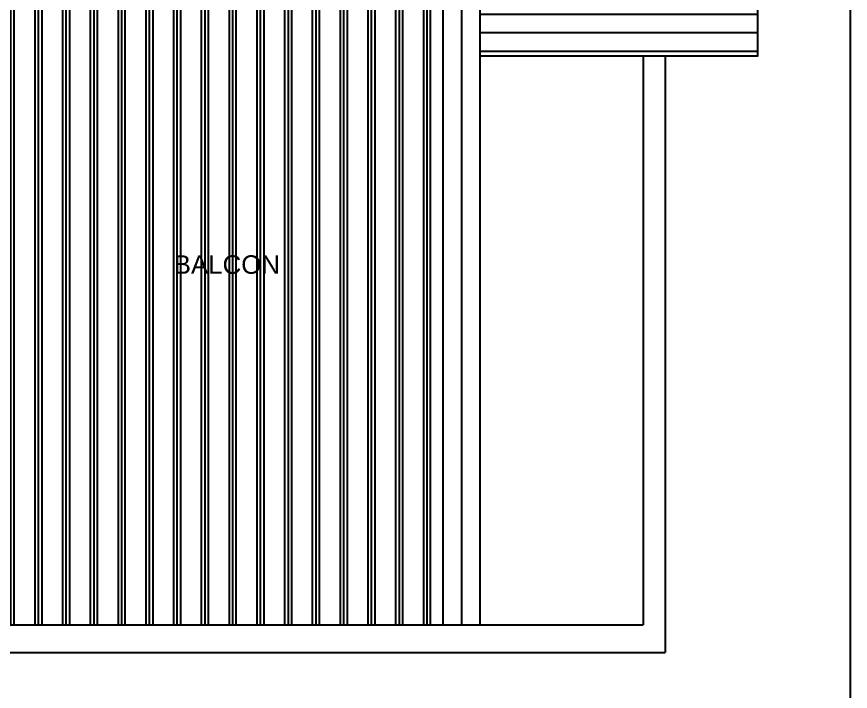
# Model space of a CAD drawing. Header units: inches. Extents: x -370 to 18, y -197 to 199.
# Drawn here: x -20.235 to -15.73, y -40.308 to -36.661 of the extents above; entities that cross this region are included whole.
import ezdxf

# ---------------------------------------------------------------- set-up
doc = ezdxf.new("R2010")
doc.units = ezdxf.units.IN
doc.header["$MEASUREMENT"] = 0
doc.styles.get("Standard").update_dxf_attribs({"font": 'arial.ttf'})

msp = doc.modelspace()

# ---------------------------------------------------------------- hatches: boundary and pattern name
at = {"transparency": 33554610}
h = msp.add_hatch(dxfattribs=at)
h.set_pattern_fill('PLAST', color=8, scale=0.6, angle=90)
h.set_pattern_definition([(90, (267.90199, -50.94733), (-0.15, 9e-18), []), (90, (267.88324, -50.94733), (-0.15, 9e-18), []), (90, (267.86449, -50.94733), (-0.15, 9e-18), [])])
h.paths.add_polyline_path([(-20.37995, -37.14756), (-20.37995, -38.14756), (-20.37995, -38.34756), (-20.37995, -39.34756), (-20.37995, -39.94756), (-17.92995, -39.94756), (-17.92995, -34.74756), (-18.51767, -34.74756, -0.0495052), (-18.87995, -34.99756), (-20.37995, -34.99756), (-20.37995, -35.08596), (-20.37995, -36.58596)])
h.paths.add_polyline_path([(-19.42138, -38.10723), (-18.7969, -38.10723), (-18.7969, -37.90116), (-19.42138, -37.90116)], flags=24)
h = msp.add_hatch()
h.set_pattern_fill('LINE', color=1, scale=0.8)
h.set_pattern_definition([(0, (267.90199, -50.94733), (0, 0.1), [])])
h.paths.add_polyline_path([(-17.10655, -36.00649), (-16.99186, -36.00649), (-16.99186, -36.25476), (-16.88457, -36.25476), (-17.04921, -36.53992), (-17.21384, -36.25476), (-17.10655, -36.25476)])
h.paths.add_polyline_path([(-16.22995, -35.71006), (-17.72995, -35.71006), (-17.72995, -36.87256), (-16.22995, -36.87256)])

# ---------------------------------------------------------------- linework, layer by layer
at = {"color": 8}
for p, q in [((-15.72995, -32.21756), (-15.72995, -41.28011)), ((-16.84995, -36.87256), (-16.84995, -39.94756)), ((-16.72995, -36.87256), (-16.72995, -40.09756))]:
    msp.add_line(p, q, dxfattribs=at)
at = {"color": 2}
msp.add_line((-17.72995, -39.94756), (-17.72995, -34.54756), dxfattribs=at)
at = {"color": 3}
for p, q in [((-17.82995, -39.94756), (-17.82995, -34.64756)), ((-17.92995, -39.94756), (-17.92995, -34.74756))]:
    msp.add_line(p, q, dxfattribs=at)
at = {"color": 4}
for p, q in [((-20.37995, -39.94756), (-16.84995, -39.94756)), ((-35.72995, -40.09756), (-16.72995, -40.09756))]:
    msp.add_line(p, q, dxfattribs=at)
at = {"color": 1, "ltscale": 0.3}
msp.add_lwpolyline([(-17.72995, -36.87256), (-17.72995, -36.87256), (-16.22995, -36.87256), (-16.22995, -34.54756), (-17.72995, -34.54756)], dxfattribs=at)

# ---------------------------------------------------------------- texts
at = {"color": 2, "insert": (-19.38615, -37.95086), "char_height": 0.1, "attachment_point": 1}
msp.add_mtext('BALCON ', dxfattribs=at)

doc.saveas('drawing.dxf')
